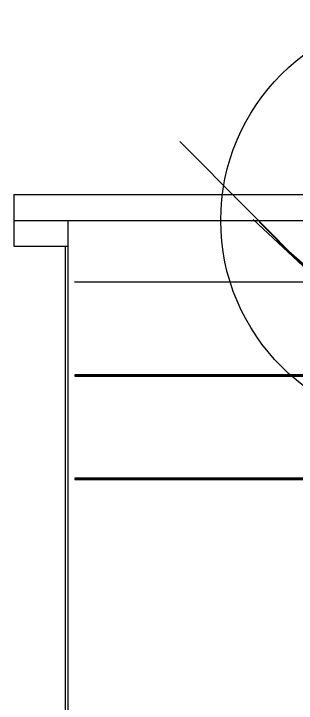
# Model space of a CAD drawing. Header units: inches. Extents: x -164 to 250, y -285 to 80.
# Drawn here: x -163.87 to -152.95, y -120.17 to -93.48 of the extents above; entities that cross this region are included whole.
import ezdxf

# ---------------------------------------------------------------- set-up
doc = ezdxf.new("R2010")
doc.units = ezdxf.units.IN
doc.header["$MEASUREMENT"] = 0
doc.layers.add('trajectories', color=3, linetype='Continuous')

msp = doc.modelspace()

# ---------------------------------------------------------------- linework, layer by layer
for p, q in [((-163.86829, -100.47999), (-163.86829, -101.47999)), ((-163.86829, -100.47999), (-131.86829, -100.47999)), ((-163.86829, -100.47999), (-131.86829, -100.47999)), ((-163.86829, -101.47999), (-163.86829, -102.47999)), ((-163.86829, -101.47999), (-131.86829, -101.47999)), ((-163.86829, -101.47999), (-131.86829, -101.47999)), ((-163.86829, -101.47999), (-131.86829, -101.47999)), ((-161.76829, -123.47999), (-161.76829, -101.47999)), ((-163.86829, -102.47999), (-161.76829, -102.47999)), ((-161.86829, -122.47999), (-161.86829, -102.47999)), ((-161.51829, -103.86339), (-134.21829, -103.86339)), ((-161.51829, -107.48219), (-134.21829, -107.48219)), ((-161.51829, -111.48219), (-134.21829, -111.48219))]:
    msp.add_line(p, q)
at = {"layer": 'trajectories'}
for p, q in [((-157.45384, -98.42144), (-143.05154, -112.92501)), ((-154.61814, -101.44523), (-142.48721, -112.76632)), ((-154.37397, -101.55004), (-142.9551, -112.8788)), ((-153.71773, -102.26389), (-142.16158, -112.78377)), ((-153.43293, -102.53002), (-142.74153, -112.80613)), ((-143.3591, -113.14479), (-153.23329, -102.66978)), ((-153.23329, -102.66978), (-141.46919, -113.11671))]:
    msp.add_line(p, q, dxfattribs=at)
at = {"layer": 'trajectories', "const_width": 0.125}
for points in [[(-161.51829, -107.48219), (-146.73829, -107.48219)], [(-161.51829, -111.48219), (-144.46829, -111.48219)]]:
    msp.add_lwpolyline(points, dxfattribs=at)
at = {"layer": 'trajectories'}
msp.add_circle((-147.86829, -101.47999), 8, dxfattribs=at)

doc.saveas('drawing.dxf')
